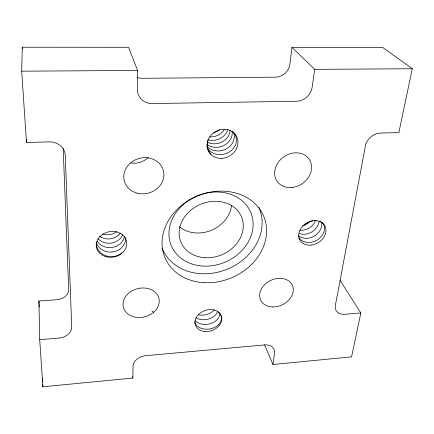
<?xml version="1.0" encoding="UTF-8"?>
<svg xmlns="http://www.w3.org/2000/svg" width="434" height="434" viewBox="0 0 434 434"><rect width="100%" height="100%" fill="white"/><g stroke="black" fill="none" stroke-linecap="round" stroke-linejoin="round"><path stroke-width="0.65" d="M340.099 280.467L360.838 312.936L351.583 356.873L272.948 364.489L274.559 353.113A11.859 8.696 -22.7 0 0 264.431 344.921L145.558 355.701A12.391 9.255 -14.4 0 0 133.043 366.334L132.858 378.063L42.863 386.781L39.706 339.681L59.024 338.075A13.427 10.383 -7.2 0 0 71.767 328.071L65.263 155.274A15.434 13.731 2.5 0 0 49.221 141.875L26.479 142.477L26.501 139.14M26.479 142.477L21.7 71.171L22.27 47.219L128.524 47.284L137.627 70.449L137.339 89.22A15.347 14.555 -22.8 0 0 152.242 103.563L296.455 101.247A15.033 13.015 -45 0 0 312.165 87.169L314.683 69.353L291.974 47.387L289.917 64.064A13.855 12.277 -47.8 0 1 275.552 77.165L142.189 78.304A14.089 13.638 -22.8 0 1 137.448 77.534M291.974 47.387L382.707 47.447L412.3 68.746L398.851 132.571L380.466 133.064A14.056 11.197 -41.5 0 0 365.699 144.446L335.363 305.552A12.092 8.886 -29.3 0 0 344.748 314.276L360.838 312.936M153.652 312.268L153.929 312.024A18.326 14.539 -14 0 0 146.198 288.192A18.326 14.539 -14 0 0 123.435 307.527A18.326 14.539 -14 0 0 153.11 312.719L153.652 312.268L151.895 310.95M39.706 339.681L38.903 301.012L56.87 299.715A12.467 9.971 -5.9 0 0 68.708 290.281L63.18 148.423M21.7 71.171L137.627 70.449M314.683 69.353L412.3 68.746M264.496 344.721L272.948 364.489M132.625 376.75L132.858 378.063M22.27 47.219L22.362 48.559M38.903 301.012L39.293 307.022M42.646 378.036L42.744 382.072M42.809 384.763L42.863 386.781M148.092 157.613A18.662 16.975 -13.9 0 1 131.171 162.983M258.93 207.468A52.541 43.845 -22.7 0 1 227.861 268.939A52.541 43.845 -22.7 0 1 162.094 248.237M198.484 195.387A43.075 35.935 -22.7 0 1 252.273 231.68A43.075 35.935 -22.7 0 1 183.864 260.243A43.075 35.935 -22.7 0 1 195.908 196.461M196.418 196.233A43.075 35.935 -22.7 0 1 197.964 195.588M231.561 205.304A31.036 26.49 -22.7 0 1 211.287 230.329A31.036 26.49 -22.7 0 1 179.351 226.732M302.563 225.87A13.611 12 -28.1 0 0 308.503 222.772A13.66 9.798 -34 0 0 310.288 221.031M298.38 235.808A13.991 12.223 -27.8 0 0 316.25 234.68A14.045 9.895 -33.7 0 0 321.599 222.067M298.728 237.729A14.121 12.298 -27.7 0 0 318.93 238.792A14.176 9.928 -33.7 0 0 321.48 222.083M300.078 230.248A13.736 12.076 -28 0 0 311.037 226.667A13.785 9.83 -33.9 0 0 315.768 220.239M319.115 221.373A13.915 9.863 -33.8 0 1 313.625 230.638A13.861 12.147 -27.9 0 1 299.373 233.59M304.283 225.007A14.176 9.928 -33.7 0 1 312.909 220.776M314.536 220.548A14.176 9.928 -33.7 0 1 316.12 220.494M320.33 221.432A14.176 9.928 -33.7 0 1 320.921 221.736M217.635 311.433A13.318 9.738 -8.4 0 1 195.978 317.856M214.38 309.773A13.199 9.705 -8.4 0 1 198.685 314.829M219.696 313.001A13.438 9.776 -8.5 0 1 211.477 323.303A13.438 9.776 -8.5 0 1 196.304 321.757A13.405 10.828 -32.4 0 1 195.289 320.834M218.345 312.279A13.557 9.808 -8.6 0 1 216.718 326.2A13.557 9.808 -8.6 0 1 197.817 326.525A13.525 10.877 -32.4 0 1 194.747 322.077M116.947 231.501A14.393 12.987 1.4 0 1 102.717 234.013M118.449 235.141A14.528 13.08 1.1 0 1 99.435 236.313M120.169 233.297A14.593 11.414 -17.8 0 1 118.449 235.141M97.097 241.309A14.81 13.264 0.4 0 0 120.202 243.762A14.881 11.523 -17.9 0 0 124.374 236.926M125.431 237.642A15.033 11.582 -18 0 1 121.108 248.199A14.951 13.362 0 0 1 96.229 242.704M122.73 234.805A14.734 11.468 -17.8 0 1 119.317 239.411A14.669 13.172 0.7 0 1 98.084 238.939M122.025 252.724A15.103 13.459 -0.3 0 1 105.028 255.458A15.103 13.459 -0.3 0 1 96.283 242.194M227.698 129.668A14.935 13.112 -13.7 0 1 208.108 139.759M219.74 129.522A14.637 12.939 -13.4 0 1 213.495 132.967M224.394 129.457A14.783 13.025 -13.6 0 1 209.882 136.938M234.148 133.097A15.559 13.459 -14.1 0 1 230.145 151.433A15.559 13.459 -14.1 0 1 209.297 150.571A15.532 13.877 -48.9 0 1 207.17 147.815M233.02 131.779A15.559 13.459 -14.1 0 1 233.606 132.419M233.622 132.549A15.396 13.373 -14 0 1 226.472 148.791A15.396 13.373 -14 0 1 207.447 146.914A15.374 13.774 -49.3 0 1 206.855 146.285M230.15 130.569A15.087 13.194 -13.8 0 1 207.398 142.276M232.125 131.502A15.239 13.28 -13.9 0 1 224.052 145.428A15.239 13.28 -13.9 0 1 206.953 144.446M211.184 154.303A15.689 13.98 -48.5 0 1 208.032 139.857M292.228 187.45A19.47 16.27 -34.8 0 0 309.529 159.772A19.47 16.27 -34.8 0 0 277.543 163.379A19.47 16.27 -34.8 0 0 292.228 187.45M137.605 193.282A20.224 17.935 -15.2 0 0 163.499 170.969A20.224 17.935 -15.2 0 0 130.455 163.043A20.224 17.935 -15.2 0 0 137.605 193.282M272.78 306.941A17.496 13.476 -25.6 0 0 292.538 285.713A17.496 13.476 -25.6 0 0 264.127 285.236A17.496 13.476 -25.6 0 0 272.78 306.941M204.121 282.68A53.556 44.328 -22.7 0 0 263.829 216.528A53.556 44.328 -22.7 0 0 175.011 211.64A53.556 44.328 -22.7 0 0 204.121 282.68M221.573 158.367A15.884 14.067 -30.5 0 0 236.356 136.005A15.884 14.067 -30.5 0 0 209.671 137.101A15.884 14.067 -30.5 0 0 221.573 158.367M105.24 256.467A15.32 12.825 -10.6 0 0 126.657 242.243A15.32 12.825 -10.6 0 0 102.576 234.398A15.32 12.825 -10.6 0 0 105.24 256.467M204.387 331.446A13.752 10.6 -19.6 0 0 221.486 316.391A13.752 10.6 -19.6 0 0 199.271 313.798A13.752 10.6 -19.6 0 0 204.387 331.446M310.592 245.139A14.376 11.393 -31.2 0 0 324.914 225.973A14.376 11.393 -31.2 0 0 301.484 227.617A14.376 11.393 -31.2 0 0 310.592 245.139M205.184 257.72A32.821 27.375 -22.7 0 0 241.505 216.881A32.821 27.375 -22.7 0 0 186.946 213.951A32.821 27.375 -22.7 0 0 205.184 257.72"/></g></svg>
